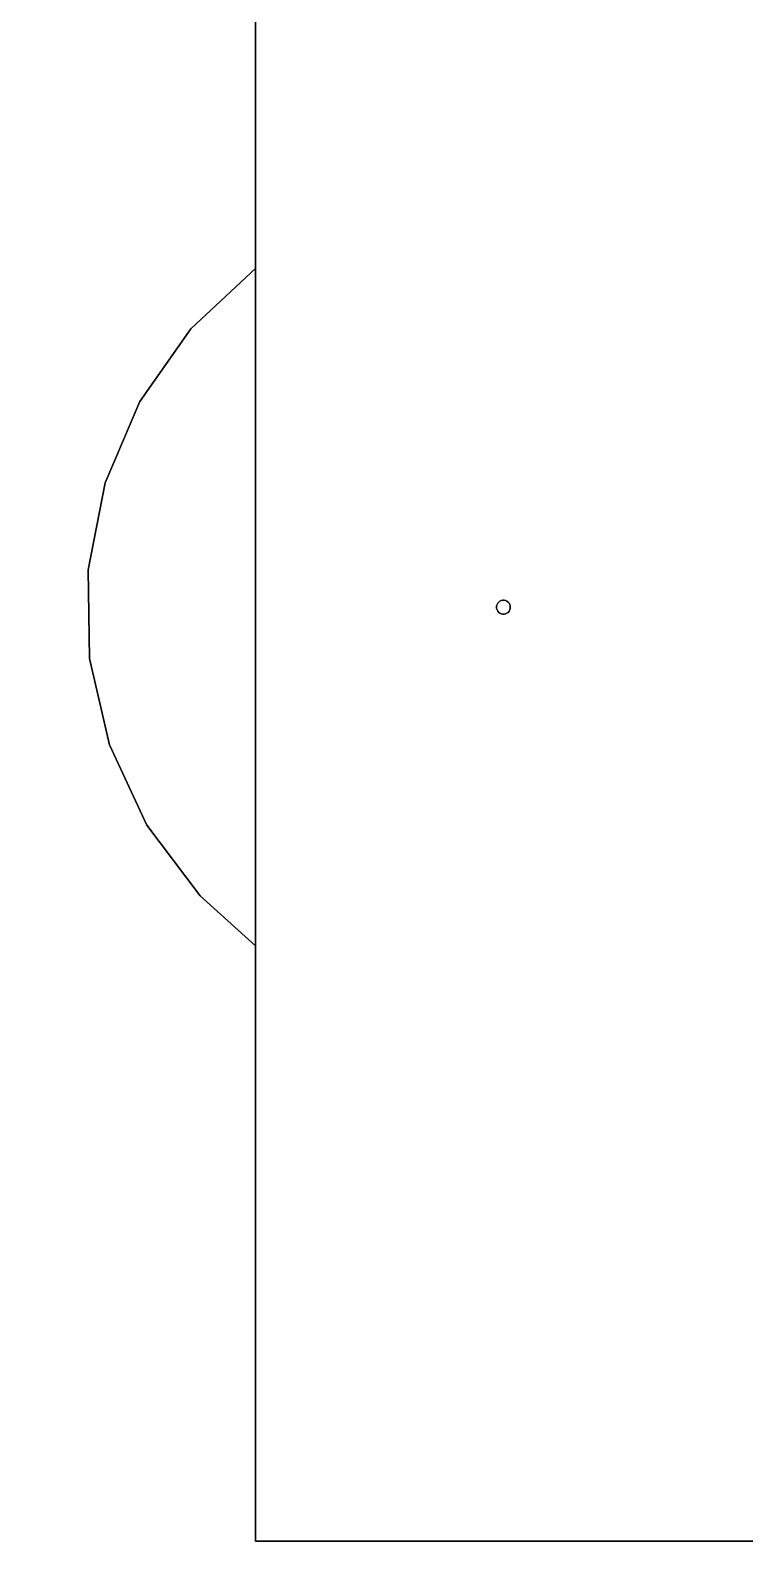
# Model space of a CAD drawing. Header units: millimetres. Extents: x 149919 to 150445, y 136651 to 136866.
# Drawn here: x 150349.35 to 150364.77, y 136738.25 to 136771.03 of the extents above; entities that cross this region are included whole.
import ezdxf

# ---------------------------------------------------------------- set-up
doc = ezdxf.new("R2010")
doc.units = ezdxf.units.MM
doc.header["$LTSCALE"] = 0.25
doc.layers.add('Wall', color=7, linetype='Continuous')

msp = doc.modelspace()

# ---------------------------------------------------------------- meshes
at = {"layer": 'Wall'}
mesh = msp.add_polyface(dxfattribs=at)
corners = [(150370.663, 136778.734), (150370.663, 136778.734, 0.2), (150370.663, 136724.574), (150370.663, 136724.574, 0.2), (150265.663, 136724.574), (150265.663, 136724.574, 0.2), (150265.663, 136792.574), (150265.663, 136792.574, 0.2), (150370.663, 136792.574), (150370.663, 136792.574, 0.2), (150370.663, 136778.734), (150370.663, 136778.734, 0.2)]
mesh.append_faces([[corners[k] for k in face] for face in [(0, 1, 3, 2), (2, 3, 5, 4), (4, 5, 7, 6), (6, 7, 9, 8), (8, 9, 11, 10)]], dxfattribs={"color": 7})
mesh = msp.add_polyface(dxfattribs=at)
corners = [(150370.663, 136778.734), (150370.663, 136778.734, 0.2), (150354.213, 136778.734), (150354.213, 136778.734, 0.2), (150354.213, 136765.887), (150354.213, 136765.887, 0.2), (150352.813, 136764.584), (150352.813, 136764.584, 0.2), (150351.715, 136763.018), (150351.715, 136763.018, 0.2), (150350.966, 136761.258), (150350.966, 136761.258, 0.2), (150350.6, 136759.38), (150350.6, 136759.38, 0.2), (150350.631, 136757.468), (150350.631, 136757.468, 0.2), (150351.06, 136755.603), (150351.06, 136755.603, 0.2), (150351.866, 136753.869), (150351.866, 136753.869, 0.2), (150353.016, 136752.34), (150353.016, 136752.34, 0.2), (150354.213, 136751.262), (150354.213, 136751.262, 0.2), (150354.213, 136738.414), (150354.213, 136738.414, 0.2), (150370.663, 136738.414), (150370.663, 136738.414, 0.2)]
mesh.append_faces([[corners[k] for k in face] for face in [(0, 1, 3, 2), (2, 3, 5, 4), (4, 5, 7, 6), (6, 7, 9, 8), (8, 9, 11, 10), (10, 11, 13, 12), (12, 13, 15, 14), (14, 15, 17, 16), (16, 17, 19, 18), (18, 19, 21, 20), (20, 21, 23, 22), (22, 23, 25, 24), (24, 25, 27, 26)]], dxfattribs={"color": 7})
mesh = msp.add_polyface(dxfattribs=at)
corners = [(150354.213, 136765.887), (150354.213, 136765.887, 0.2), (150354.213, 136751.262), (150354.213, 136751.262, 0.2)]
mesh.append_faces([[corners[k] for k in face] for face in [(0, 1, 3, 2)]], dxfattribs={"color": 7})
mesh = msp.add_polyface(dxfattribs=at)
corners = [(150359.713, 136758.574), (150359.713, 136758.574, 0.2), (150359.711, 136758.606), (150359.711, 136758.606, 0.2), (150359.701, 136758.635), (150359.701, 136758.635, 0.2), (150359.685, 136758.663), (150359.685, 136758.663, 0.2), (150359.665, 136758.686), (150359.665, 136758.686, 0.2), (150359.638, 136758.704), (150359.638, 136758.704, 0.2), (150359.61, 136758.717), (150359.61, 136758.717, 0.2), (150359.58, 136758.724), (150359.58, 136758.724, 0.2), (150359.548, 136758.724), (150359.548, 136758.724, 0.2), (150359.517, 136758.717), (150359.517, 136758.717, 0.2), (150359.488, 136758.704), (150359.488, 136758.704, 0.2), (150359.463, 136758.686), (150359.463, 136758.686, 0.2), (150359.442, 136758.663), (150359.442, 136758.663, 0.2), (150359.427, 136758.635), (150359.427, 136758.635, 0.2), (150359.417, 136758.606), (150359.417, 136758.606, 0.2), (150359.413, 136758.574), (150359.413, 136758.574, 0.2), (150359.417, 136758.543), (150359.417, 136758.543, 0.2), (150359.427, 136758.514), (150359.427, 136758.514, 0.2), (150359.442, 136758.486), (150359.442, 136758.486, 0.2), (150359.463, 136758.463), (150359.463, 136758.463, 0.2), (150359.488, 136758.444), (150359.488, 136758.444, 0.2), (150359.517, 136758.432), (150359.517, 136758.432, 0.2), (150359.548, 136758.425), (150359.548, 136758.425, 0.2), (150359.58, 136758.425), (150359.58, 136758.425, 0.2), (150359.61, 136758.432), (150359.61, 136758.432, 0.2), (150359.638, 136758.444), (150359.638, 136758.444, 0.2), (150359.665, 136758.463), (150359.665, 136758.463, 0.2), (150359.685, 136758.486), (150359.685, 136758.486, 0.2), (150359.701, 136758.514), (150359.701, 136758.514, 0.2), (150359.711, 136758.543), (150359.711, 136758.543, 0.2), (150359.713, 136758.574), (150359.713, 136758.574, 0.2), (150359.713, 136758.574), (150359.713, 136758.574, 0.2)]
mesh.append_faces([[corners[k] for k in face] for face in [(0, 1, 3, 2), (2, 3, 5, 4), (4, 5, 7, 6), (6, 7, 9, 8), (8, 9, 11, 10), (10, 11, 13, 12), (12, 13, 15, 14), (14, 15, 17, 16), (16, 17, 19, 18), (18, 19, 21, 20), (20, 21, 23, 22), (22, 23, 25, 24), (24, 25, 27, 26), (26, 27, 29, 28), (28, 29, 31, 30), (30, 31, 33, 32), (32, 33, 35, 34), (34, 35, 37, 36), (36, 37, 39, 38), (38, 39, 41, 40), (40, 41, 43, 42), (42, 43, 45, 44), (44, 45, 47, 46), (46, 47, 49, 48), (48, 49, 51, 50), (50, 51, 53, 52), (52, 53, 55, 54), (54, 55, 57, 56), (56, 57, 59, 58), (58, 59, 61, 60), (60, 61, 63, 62)]], dxfattribs={"color": 7})

doc.saveas('drawing.dxf')
